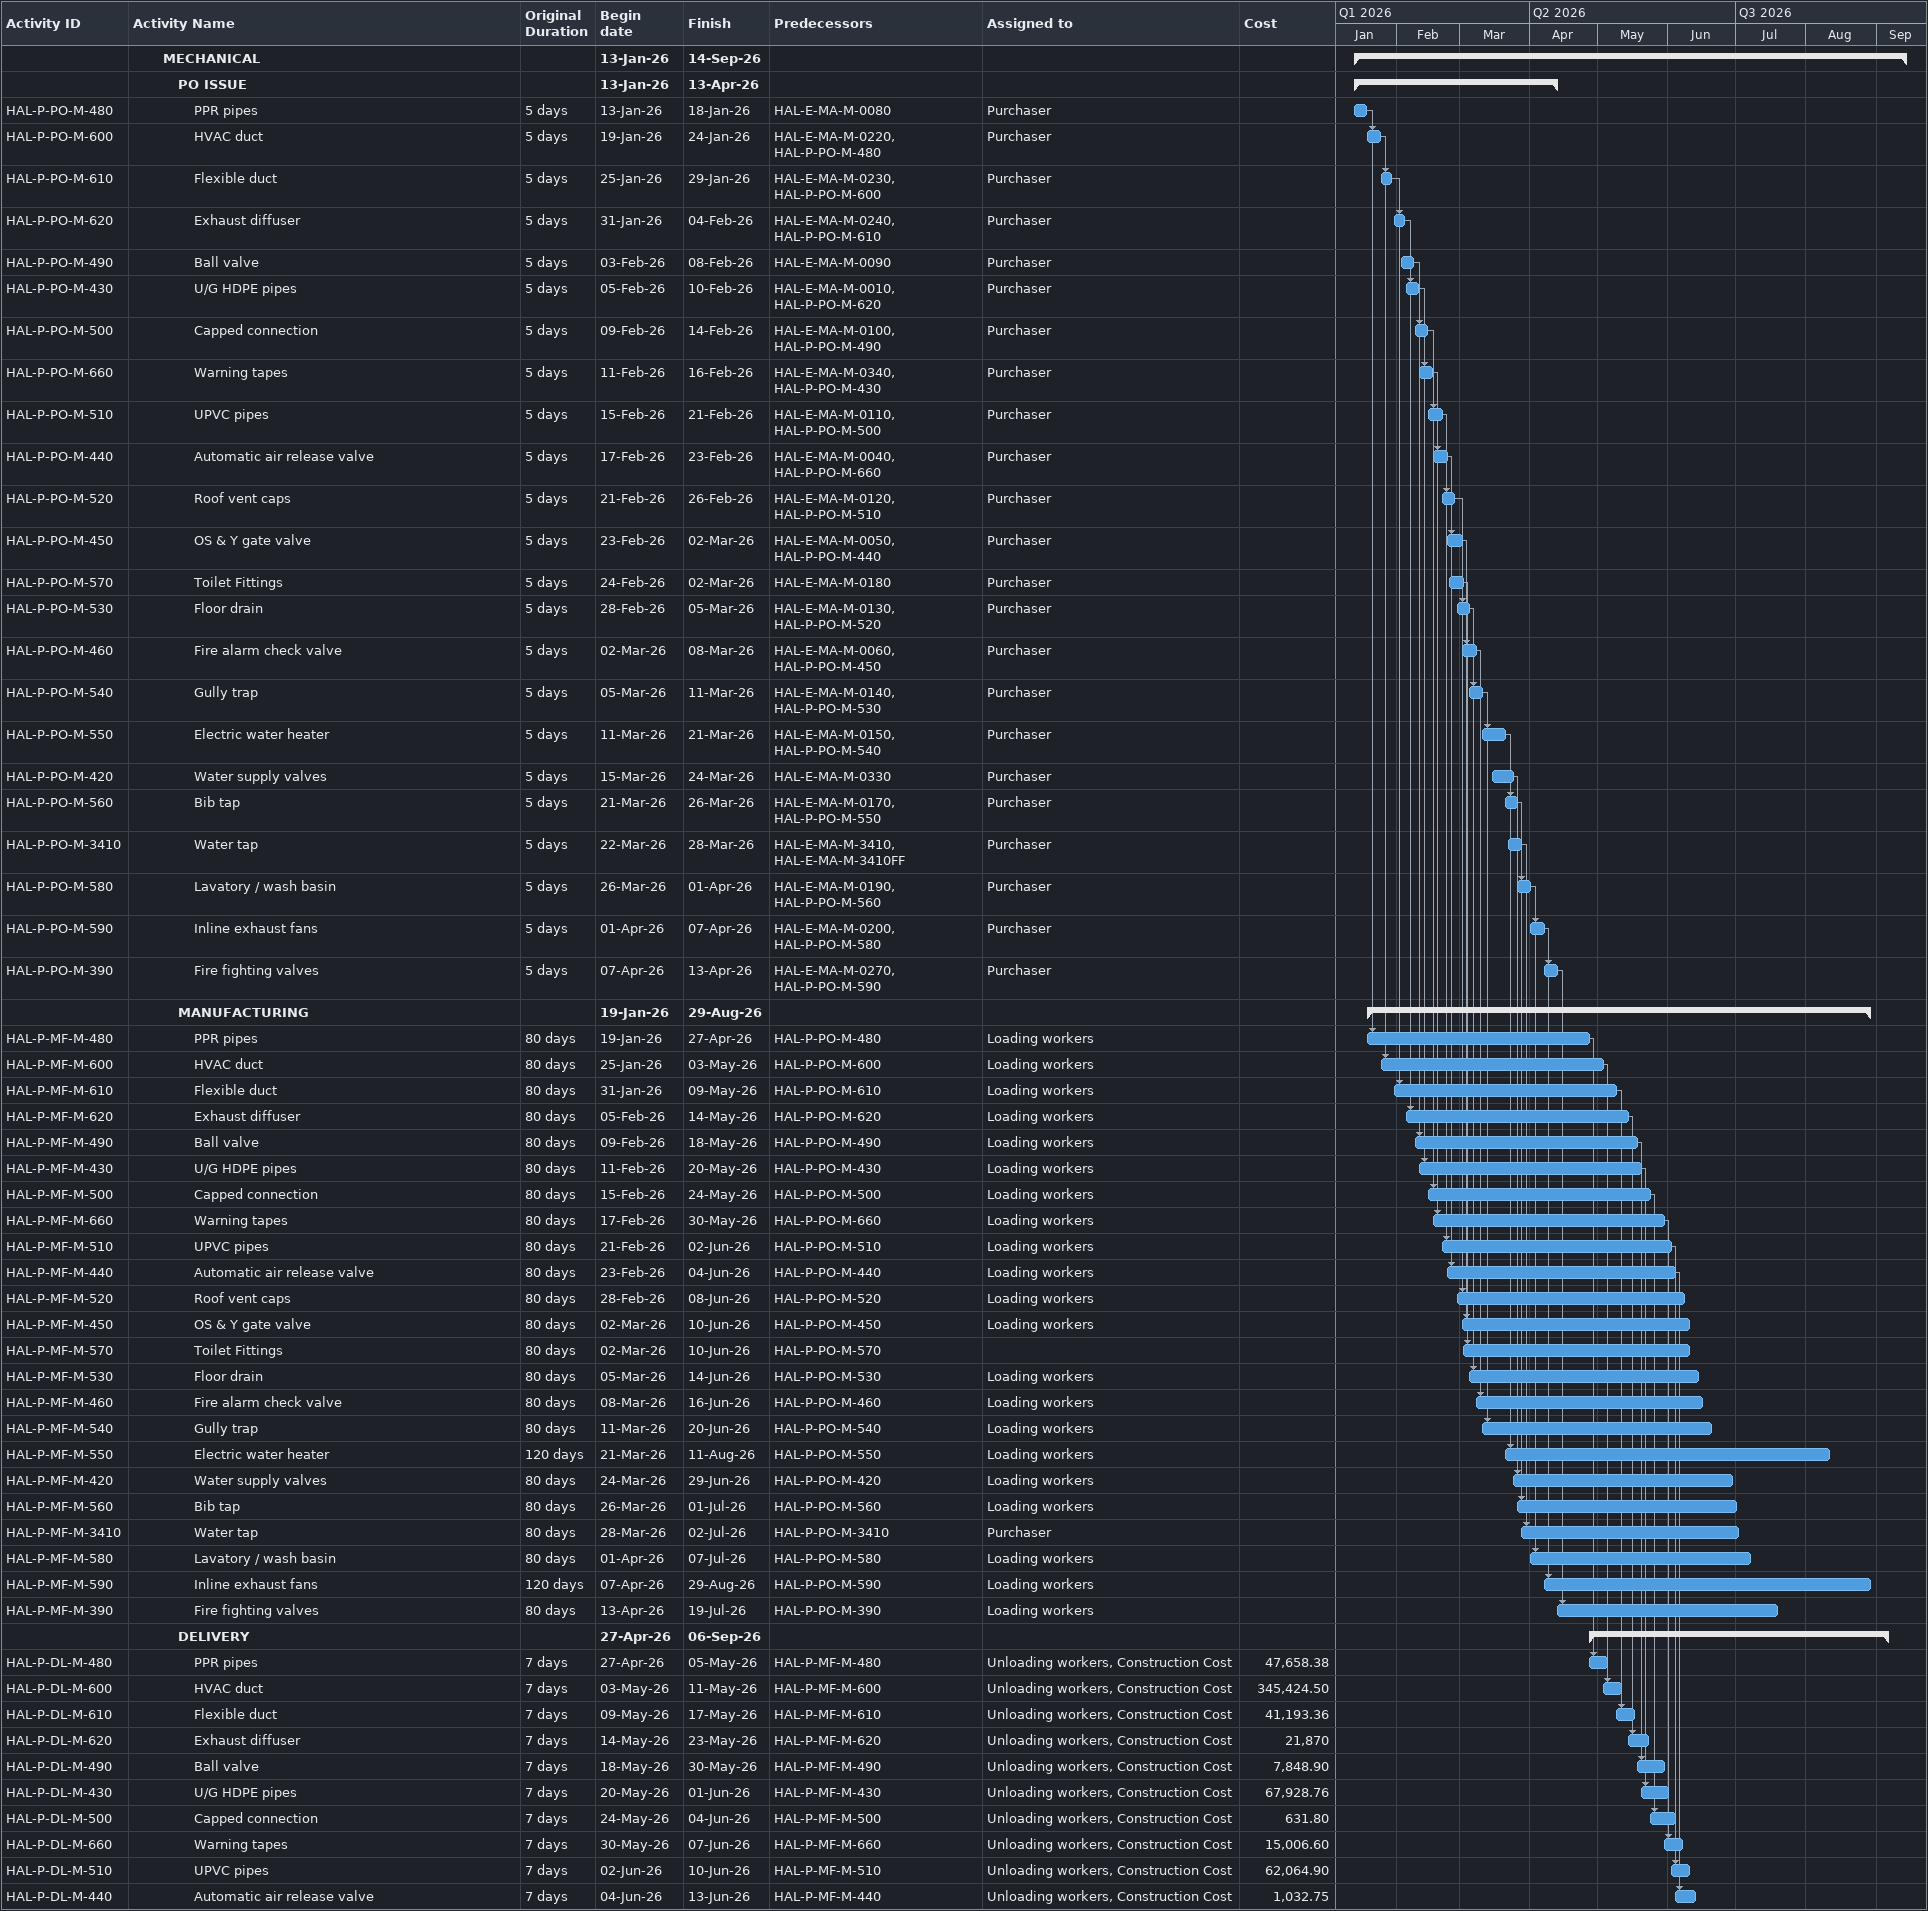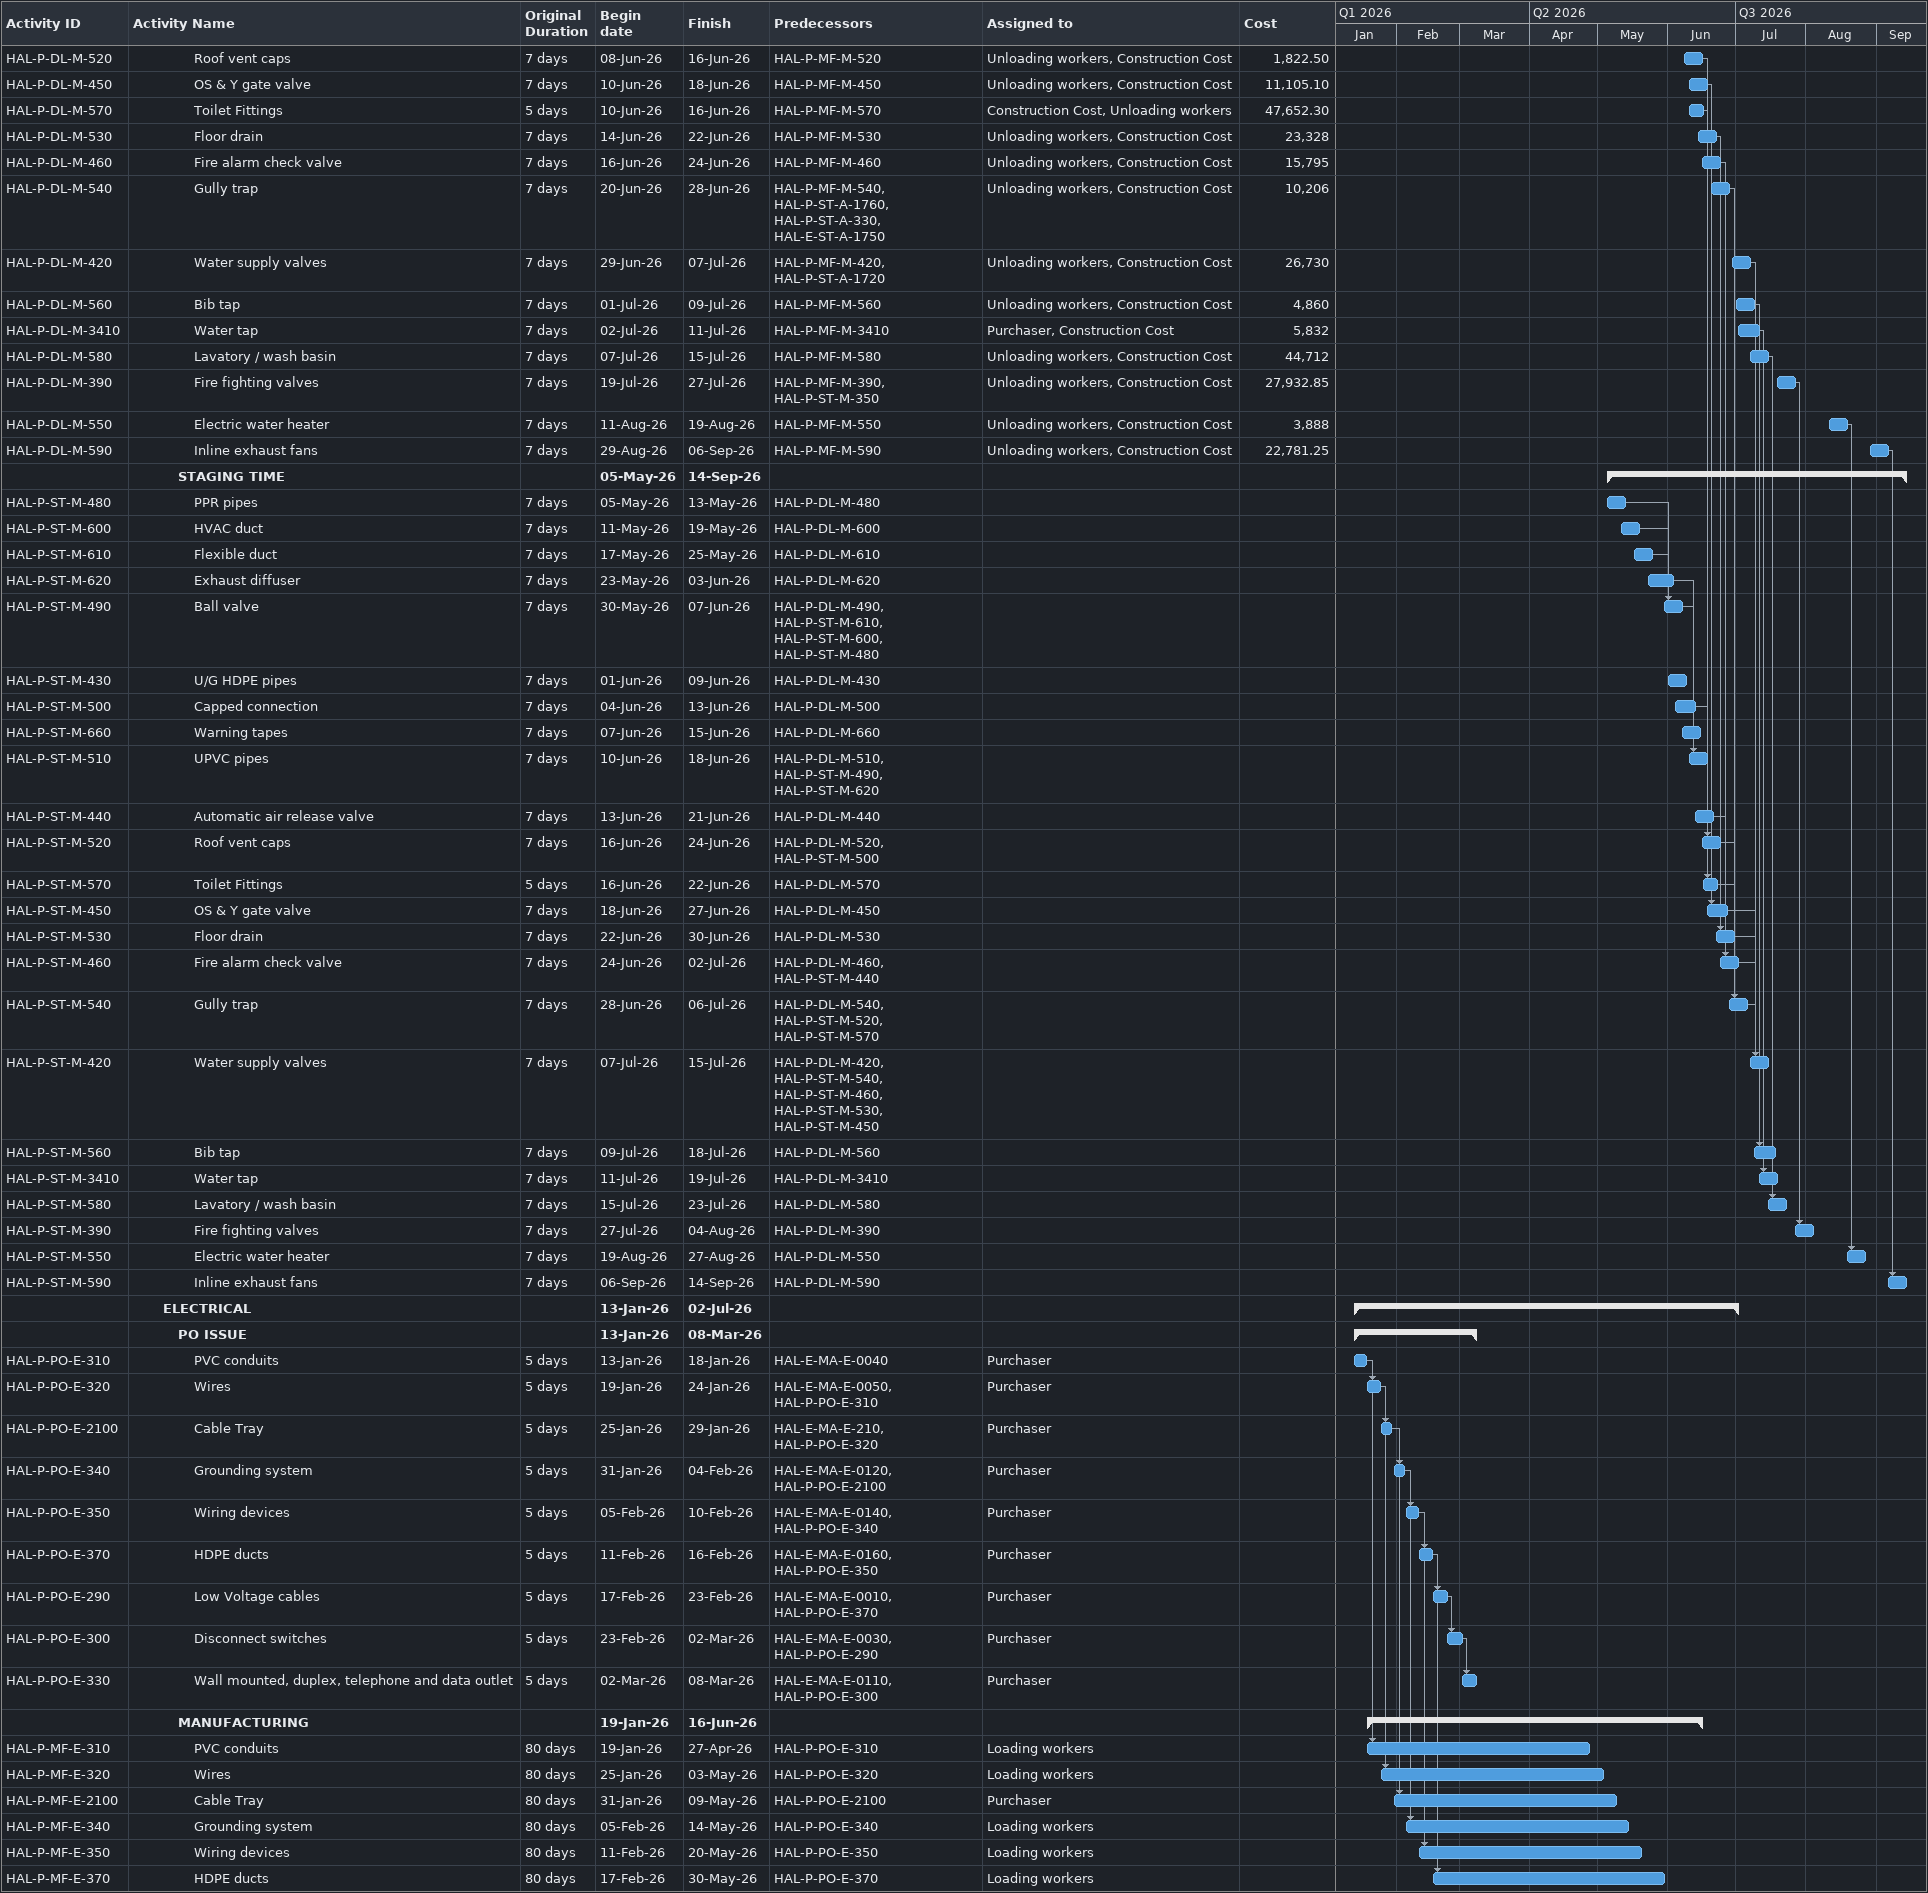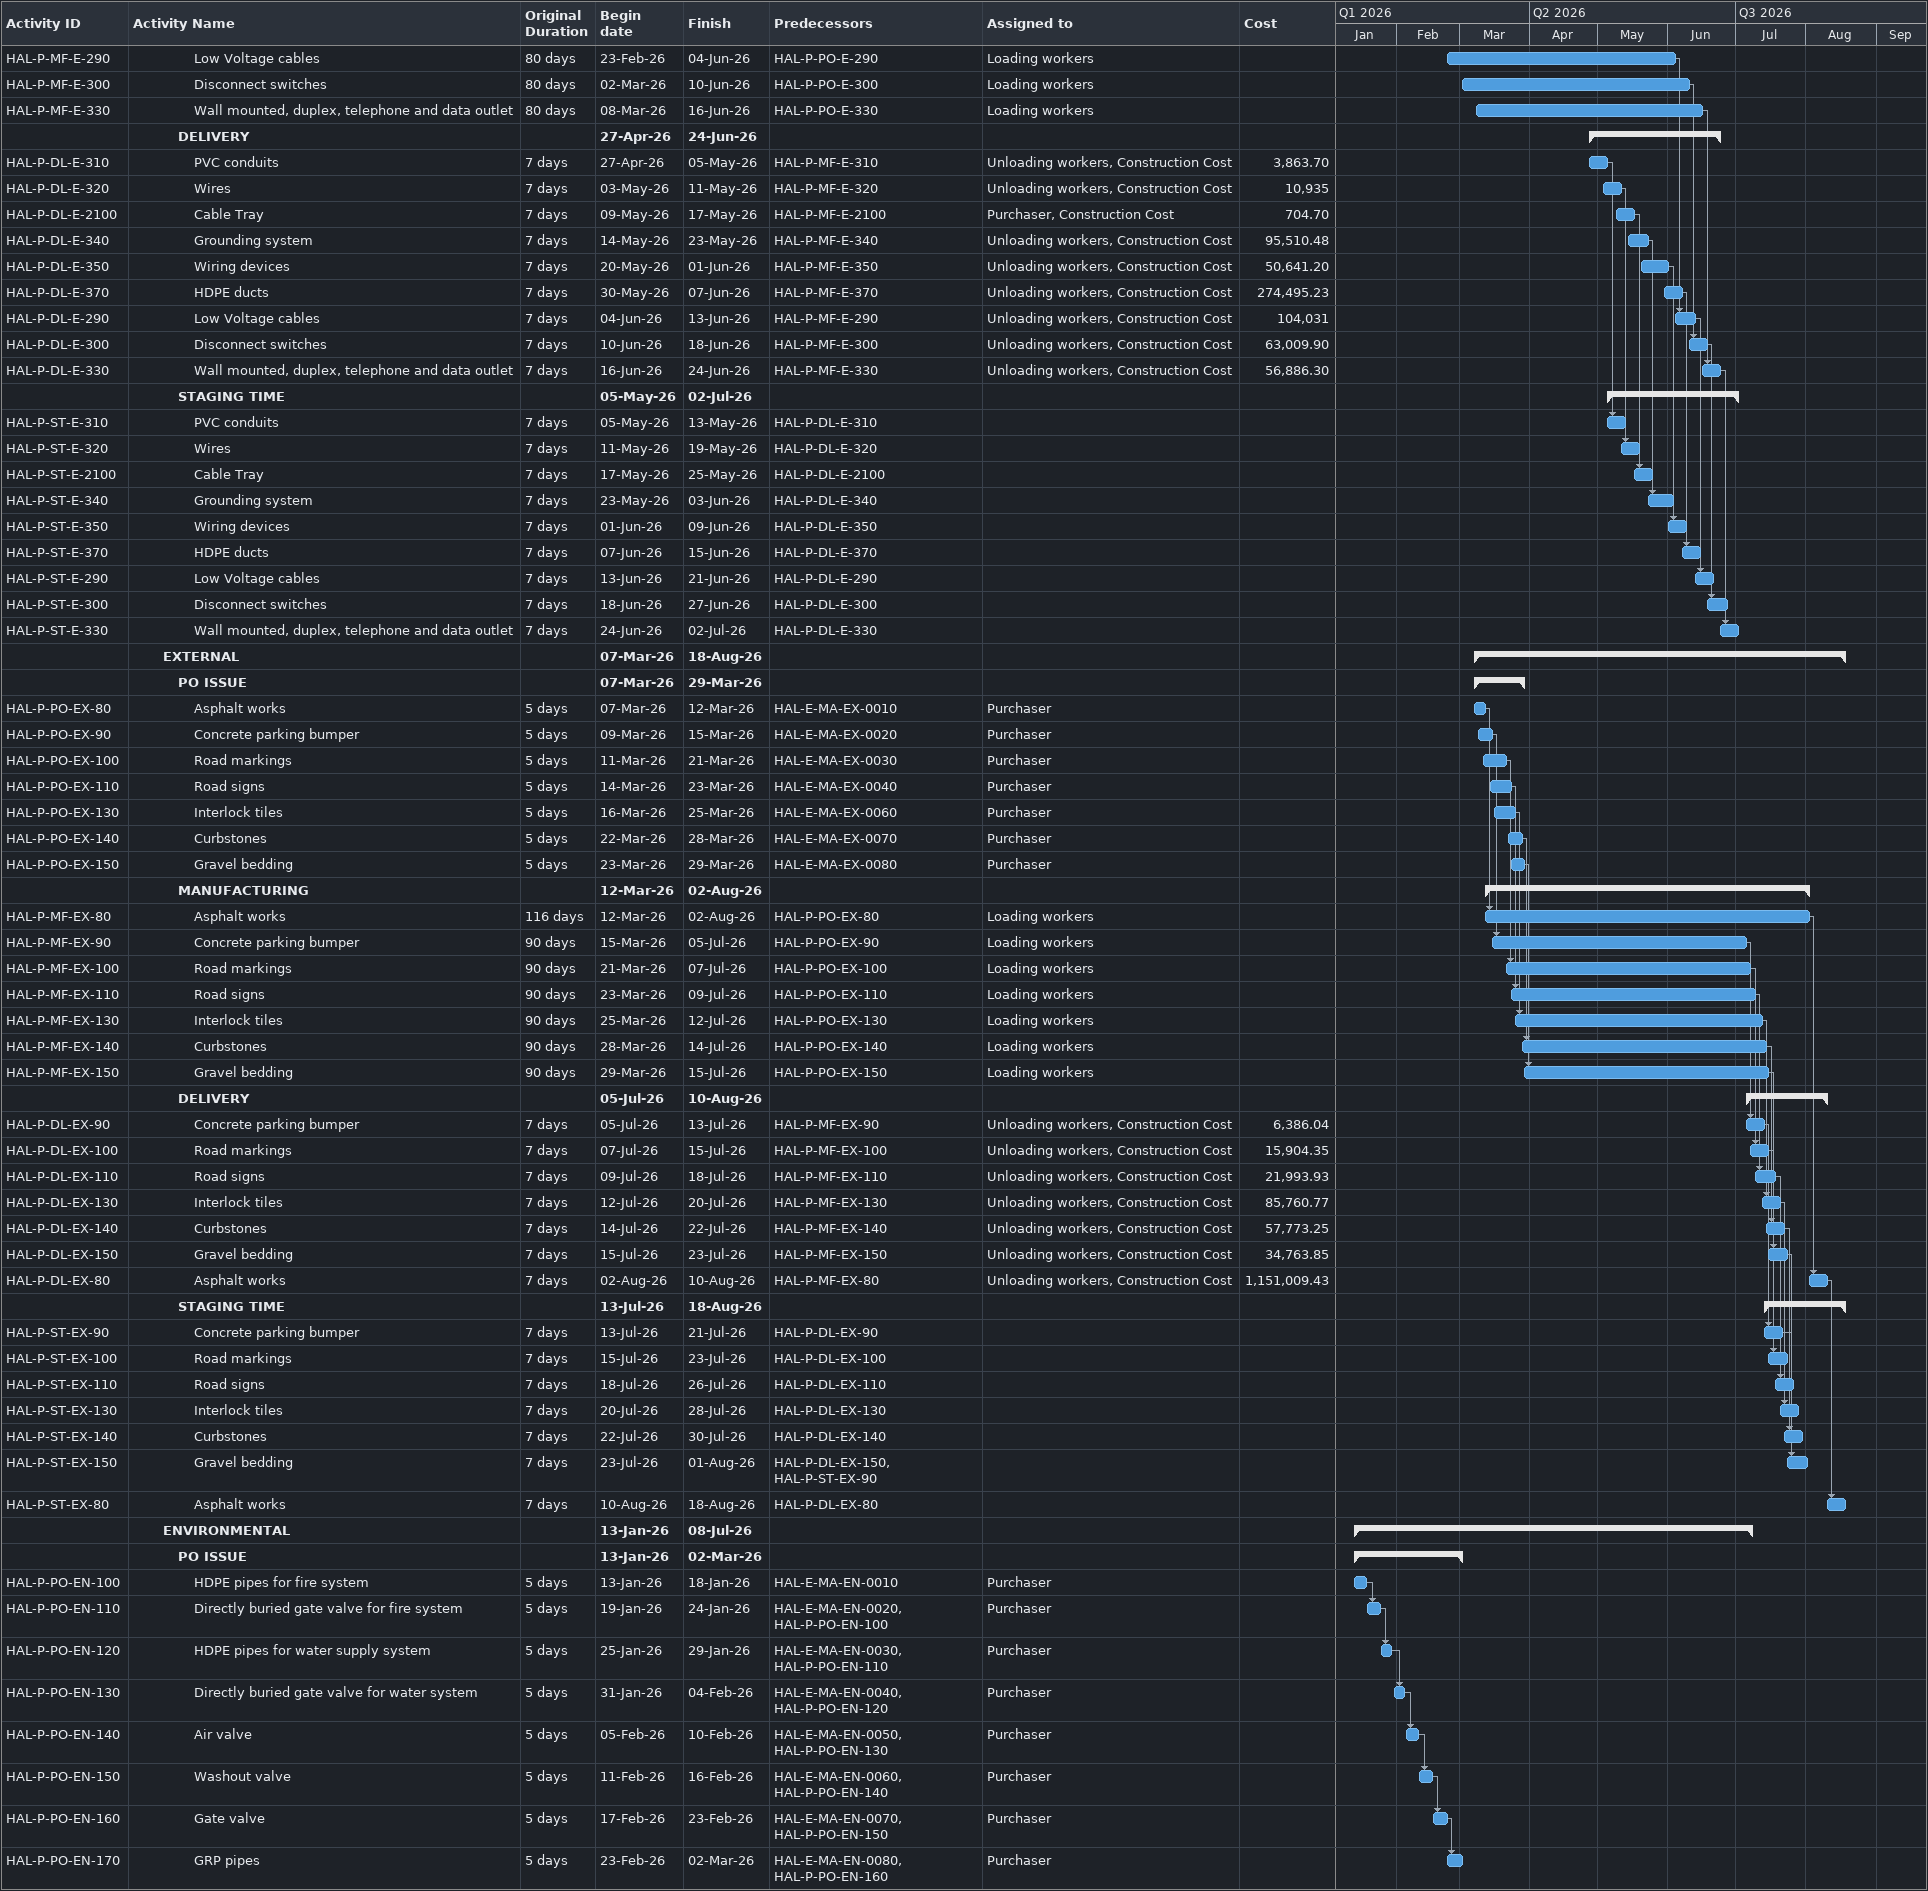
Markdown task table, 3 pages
| ID | Level | Task | Original duration | Start | Finish | Predecessors | Resources | Cost |
|---|---|---|---|---|---|---|---|---|
|  | 3 | **MECHANICAL** |  | 2026-01-13 | 2026-09-14 |  |  |  |
|  | 4 | **PO ISSUE** |  | 2026-01-13 | 2026-04-13 |  |  |  |
| HAL-P-PO-M-480 | 5 | PPR pipes | 5d | 2026-01-13 | 2026-01-18 | HAL-E-MA-M-0080 | Purchaser |  |
| HAL-P-PO-M-600 | 5 | HVAC duct | 5d | 2026-01-19 | 2026-01-24 | HAL-E-MA-M-0220, HAL-P-PO-M-480 | Purchaser |  |
| HAL-P-PO-M-610 | 5 | Flexible duct | 5d | 2026-01-25 | 2026-01-29 | HAL-E-MA-M-0230, HAL-P-PO-M-600 | Purchaser |  |
| HAL-P-PO-M-620 | 5 | Exhaust diffuser | 5d | 2026-01-31 | 2026-02-04 | HAL-E-MA-M-0240, HAL-P-PO-M-610 | Purchaser |  |
| HAL-P-PO-M-490 | 5 | Ball valve | 5d | 2026-02-03 | 2026-02-08 | HAL-E-MA-M-0090 | Purchaser |  |
| HAL-P-PO-M-430 | 5 | U/G HDPE pipes | 5d | 2026-02-05 | 2026-02-10 | HAL-E-MA-M-0010, HAL-P-PO-M-620 | Purchaser |  |
| HAL-P-PO-M-500 | 5 | Capped connection | 5d | 2026-02-09 | 2026-02-14 | HAL-E-MA-M-0100, HAL-P-PO-M-490 | Purchaser |  |
| HAL-P-PO-M-660 | 5 | Warning tapes | 5d | 2026-02-11 | 2026-02-16 | HAL-E-MA-M-0340, HAL-P-PO-M-430 | Purchaser |  |
| HAL-P-PO-M-510 | 5 | UPVC pipes | 5d | 2026-02-15 | 2026-02-21 | HAL-E-MA-M-0110, HAL-P-PO-M-500 | Purchaser |  |
| HAL-P-PO-M-440 | 5 | Automatic air release valve | 5d | 2026-02-17 | 2026-02-23 | HAL-E-MA-M-0040, HAL-P-PO-M-660 | Purchaser |  |
| HAL-P-PO-M-520 | 5 | Roof vent caps | 5d | 2026-02-21 | 2026-02-26 | HAL-E-MA-M-0120, HAL-P-PO-M-510 | Purchaser |  |
| HAL-P-PO-M-450 | 5 | OS & Y gate valve | 5d | 2026-02-23 | 2026-03-02 | HAL-E-MA-M-0050, HAL-P-PO-M-440 | Purchaser |  |
| HAL-P-PO-M-570 | 5 | Toilet Fittings | 5d | 2026-02-24 | 2026-03-02 | HAL-E-MA-M-0180 | Purchaser |  |
| HAL-P-PO-M-530 | 5 | Floor drain | 5d | 2026-02-28 | 2026-03-05 | HAL-E-MA-M-0130, HAL-P-PO-M-520 | Purchaser |  |
| HAL-P-PO-M-460 | 5 | Fire alarm check valve | 5d | 2026-03-02 | 2026-03-08 | HAL-E-MA-M-0060, HAL-P-PO-M-450 | Purchaser |  |
| HAL-P-PO-M-540 | 5 | Gully trap | 5d | 2026-03-05 | 2026-03-11 | HAL-E-MA-M-0140, HAL-P-PO-M-530 | Purchaser |  |
| HAL-P-PO-M-550 | 5 | Electric water heater | 5d | 2026-03-11 | 2026-03-21 | HAL-E-MA-M-0150, HAL-P-PO-M-540 | Purchaser |  |
| HAL-P-PO-M-420 | 5 | Water supply valves | 5d | 2026-03-15 | 2026-03-24 | HAL-E-MA-M-0330 | Purchaser |  |
| HAL-P-PO-M-560 | 5 | Bib tap | 5d | 2026-03-21 | 2026-03-26 | HAL-E-MA-M-0170, HAL-P-PO-M-550 | Purchaser |  |
| HAL-P-PO-M-3410 | 5 | Water tap | 5d | 2026-03-22 | 2026-03-28 | HAL-E-MA-M-3410, HAL-E-MA-M-3410FF | Purchaser |  |
| HAL-P-PO-M-580 | 5 | Lavatory / wash basin | 5d | 2026-03-26 | 2026-04-01 | HAL-E-MA-M-0190, HAL-P-PO-M-560 | Purchaser |  |
| HAL-P-PO-M-590 | 5 | Inline exhaust fans | 5d | 2026-04-01 | 2026-04-07 | HAL-E-MA-M-0200, HAL-P-PO-M-580 | Purchaser |  |
| HAL-P-PO-M-390 | 5 | Fire fighting valves | 5d | 2026-04-07 | 2026-04-13 | HAL-E-MA-M-0270, HAL-P-PO-M-590 | Purchaser |  |
|  | 4 | **MANUFACTURING** |  | 2026-01-19 | 2026-08-29 |  |  |  |
| HAL-P-MF-M-480 | 5 | PPR pipes | 80d | 2026-01-19 | 2026-04-27 | HAL-P-PO-M-480 | Loading workers |  |
| HAL-P-MF-M-600 | 5 | HVAC duct | 80d | 2026-01-25 | 2026-05-03 | HAL-P-PO-M-600 | Loading workers |  |
| HAL-P-MF-M-610 | 5 | Flexible duct | 80d | 2026-01-31 | 2026-05-09 | HAL-P-PO-M-610 | Loading workers |  |
| HAL-P-MF-M-620 | 5 | Exhaust diffuser | 80d | 2026-02-05 | 2026-05-14 | HAL-P-PO-M-620 | Loading workers |  |
| HAL-P-MF-M-490 | 5 | Ball valve | 80d | 2026-02-09 | 2026-05-18 | HAL-P-PO-M-490 | Loading workers |  |
| HAL-P-MF-M-430 | 5 | U/G HDPE pipes | 80d | 2026-02-11 | 2026-05-20 | HAL-P-PO-M-430 | Loading workers |  |
| HAL-P-MF-M-500 | 5 | Capped connection | 80d | 2026-02-15 | 2026-05-24 | HAL-P-PO-M-500 | Loading workers |  |
| HAL-P-MF-M-660 | 5 | Warning tapes | 80d | 2026-02-17 | 2026-05-30 | HAL-P-PO-M-660 | Loading workers |  |
| HAL-P-MF-M-510 | 5 | UPVC pipes | 80d | 2026-02-21 | 2026-06-02 | HAL-P-PO-M-510 | Loading workers |  |
| HAL-P-MF-M-440 | 5 | Automatic air release valve | 80d | 2026-02-23 | 2026-06-04 | HAL-P-PO-M-440 | Loading workers |  |
| HAL-P-MF-M-520 | 5 | Roof vent caps | 80d | 2026-02-28 | 2026-06-08 | HAL-P-PO-M-520 | Loading workers |  |
| HAL-P-MF-M-450 | 5 | OS & Y gate valve | 80d | 2026-03-02 | 2026-06-10 | HAL-P-PO-M-450 | Loading workers |  |
| HAL-P-MF-M-570 | 5 | Toilet Fittings | 80d | 2026-03-02 | 2026-06-10 | HAL-P-PO-M-570 |  |  |
| HAL-P-MF-M-530 | 5 | Floor drain | 80d | 2026-03-05 | 2026-06-14 | HAL-P-PO-M-530 | Loading workers |  |
| HAL-P-MF-M-460 | 5 | Fire alarm check valve | 80d | 2026-03-08 | 2026-06-16 | HAL-P-PO-M-460 | Loading workers |  |
| HAL-P-MF-M-540 | 5 | Gully trap | 80d | 2026-03-11 | 2026-06-20 | HAL-P-PO-M-540 | Loading workers |  |
| HAL-P-MF-M-550 | 5 | Electric water heater | 120d | 2026-03-21 | 2026-08-11 | HAL-P-PO-M-550 | Loading workers |  |
| HAL-P-MF-M-420 | 5 | Water supply valves | 80d | 2026-03-24 | 2026-06-29 | HAL-P-PO-M-420 | Loading workers |  |
| HAL-P-MF-M-560 | 5 | Bib tap | 80d | 2026-03-26 | 2026-07-01 | HAL-P-PO-M-560 | Loading workers |  |
| HAL-P-MF-M-3410 | 5 | Water tap | 80d | 2026-03-28 | 2026-07-02 | HAL-P-PO-M-3410 | Purchaser |  |
| HAL-P-MF-M-580 | 5 | Lavatory / wash basin | 80d | 2026-04-01 | 2026-07-07 | HAL-P-PO-M-580 | Loading workers |  |
| HAL-P-MF-M-590 | 5 | Inline exhaust fans | 120d | 2026-04-07 | 2026-08-29 | HAL-P-PO-M-590 | Loading workers |  |
| HAL-P-MF-M-390 | 5 | Fire fighting valves | 80d | 2026-04-13 | 2026-07-19 | HAL-P-PO-M-390 | Loading workers |  |
|  | 4 | **DELIVERY** |  | 2026-04-27 | 2026-09-06 |  |  |  |
| HAL-P-DL-M-480 | 5 | PPR pipes | 7d | 2026-04-27 | 2026-05-05 | HAL-P-MF-M-480 | Unloading workers, Construction Cost | 47658.38 |
| HAL-P-DL-M-600 | 5 | HVAC duct | 7d | 2026-05-03 | 2026-05-11 | HAL-P-MF-M-600 | Unloading workers, Construction Cost | 345424.50 |
| HAL-P-DL-M-610 | 5 | Flexible duct | 7d | 2026-05-09 | 2026-05-17 | HAL-P-MF-M-610 | Unloading workers, Construction Cost | 41193.36 |
| HAL-P-DL-M-620 | 5 | Exhaust diffuser | 7d | 2026-05-14 | 2026-05-23 | HAL-P-MF-M-620 | Unloading workers, Construction Cost | 21870 |
| HAL-P-DL-M-490 | 5 | Ball valve | 7d | 2026-05-18 | 2026-05-30 | HAL-P-MF-M-490 | Unloading workers, Construction Cost | 7848.90 |
| HAL-P-DL-M-430 | 5 | U/G HDPE pipes | 7d | 2026-05-20 | 2026-06-01 | HAL-P-MF-M-430 | Unloading workers, Construction Cost | 67928.76 |
| HAL-P-DL-M-500 | 5 | Capped connection | 7d | 2026-05-24 | 2026-06-04 | HAL-P-MF-M-500 | Unloading workers, Construction Cost | 631.80 |
| HAL-P-DL-M-660 | 5 | Warning tapes | 7d | 2026-05-30 | 2026-06-07 | HAL-P-MF-M-660 | Unloading workers, Construction Cost | 15006.60 |
| HAL-P-DL-M-510 | 5 | UPVC pipes | 7d | 2026-06-02 | 2026-06-10 | HAL-P-MF-M-510 | Unloading workers, Construction Cost | 62064.90 |
| HAL-P-DL-M-440 | 5 | Automatic air release valve | 7d | 2026-06-04 | 2026-06-13 | HAL-P-MF-M-440 | Unloading workers, Construction Cost | 1032.75 |
| HAL-P-DL-M-520 | 5 | Roof vent caps | 7d | 2026-06-08 | 2026-06-16 | HAL-P-MF-M-520 | Unloading workers, Construction Cost | 1822.50 |
| HAL-P-DL-M-450 | 5 | OS & Y gate valve | 7d | 2026-06-10 | 2026-06-18 | HAL-P-MF-M-450 | Unloading workers, Construction Cost | 11105.10 |
| HAL-P-DL-M-570 | 5 | Toilet Fittings | 5d | 2026-06-10 | 2026-06-16 | HAL-P-MF-M-570 | Construction Cost, Unloading workers | 47652.30 |
| HAL-P-DL-M-530 | 5 | Floor drain | 7d | 2026-06-14 | 2026-06-22 | HAL-P-MF-M-530 | Unloading workers, Construction Cost | 23328 |
| HAL-P-DL-M-460 | 5 | Fire alarm check valve | 7d | 2026-06-16 | 2026-06-24 | HAL-P-MF-M-460 | Unloading workers, Construction Cost | 15795 |
| HAL-P-DL-M-540 | 5 | Gully trap | 7d | 2026-06-20 | 2026-06-28 | HAL-P-MF-M-540, HAL-P-ST-A-1760, HAL-P-ST-A-330, HAL-E-ST-A-1750 | Unloading workers, Construction Cost | 10206 |
| HAL-P-DL-M-420 | 5 | Water supply valves | 7d | 2026-06-29 | 2026-07-07 | HAL-P-MF-M-420, HAL-P-ST-A-1720 | Unloading workers, Construction Cost | 26730 |
| HAL-P-DL-M-560 | 5 | Bib tap | 7d | 2026-07-01 | 2026-07-09 | HAL-P-MF-M-560 | Unloading workers, Construction Cost | 4860 |
| HAL-P-DL-M-3410 | 5 | Water tap | 7d | 2026-07-02 | 2026-07-11 | HAL-P-MF-M-3410 | Purchaser, Construction Cost | 5832 |
| HAL-P-DL-M-580 | 5 | Lavatory / wash basin | 7d | 2026-07-07 | 2026-07-15 | HAL-P-MF-M-580 | Unloading workers, Construction Cost | 44712 |
| HAL-P-DL-M-390 | 5 | Fire fighting valves | 7d | 2026-07-19 | 2026-07-27 | HAL-P-MF-M-390, HAL-P-ST-M-350 | Unloading workers, Construction Cost | 27932.85 |
| HAL-P-DL-M-550 | 5 | Electric water heater | 7d | 2026-08-11 | 2026-08-19 | HAL-P-MF-M-550 | Unloading workers, Construction Cost | 3888 |
| HAL-P-DL-M-590 | 5 | Inline exhaust fans | 7d | 2026-08-29 | 2026-09-06 | HAL-P-MF-M-590 | Unloading workers, Construction Cost | 22781.25 |
|  | 4 | **STAGING TIME** |  | 2026-05-05 | 2026-09-14 |  |  |  |
| HAL-P-ST-M-480 | 5 | PPR pipes | 7d | 2026-05-05 | 2026-05-13 | HAL-P-DL-M-480 |  |  |
| HAL-P-ST-M-600 | 5 | HVAC duct | 7d | 2026-05-11 | 2026-05-19 | HAL-P-DL-M-600 |  |  |
| HAL-P-ST-M-610 | 5 | Flexible duct | 7d | 2026-05-17 | 2026-05-25 | HAL-P-DL-M-610 |  |  |
| HAL-P-ST-M-620 | 5 | Exhaust diffuser | 7d | 2026-05-23 | 2026-06-03 | HAL-P-DL-M-620 |  |  |
| HAL-P-ST-M-490 | 5 | Ball valve | 7d | 2026-05-30 | 2026-06-07 | HAL-P-DL-M-490, HAL-P-ST-M-610, HAL-P-ST-M-600, HAL-P-ST-M-480 |  |  |
| HAL-P-ST-M-430 | 5 | U/G HDPE pipes | 7d | 2026-06-01 | 2026-06-09 | HAL-P-DL-M-430 |  |  |
| HAL-P-ST-M-500 | 5 | Capped connection | 7d | 2026-06-04 | 2026-06-13 | HAL-P-DL-M-500 |  |  |
| HAL-P-ST-M-660 | 5 | Warning tapes | 7d | 2026-06-07 | 2026-06-15 | HAL-P-DL-M-660 |  |  |
| HAL-P-ST-M-510 | 5 | UPVC pipes | 7d | 2026-06-10 | 2026-06-18 | HAL-P-DL-M-510, HAL-P-ST-M-490, HAL-P-ST-M-620 |  |  |
| HAL-P-ST-M-440 | 5 | Automatic air release valve | 7d | 2026-06-13 | 2026-06-21 | HAL-P-DL-M-440 |  |  |
| HAL-P-ST-M-520 | 5 | Roof vent caps | 7d | 2026-06-16 | 2026-06-24 | HAL-P-DL-M-520, HAL-P-ST-M-500 |  |  |
| HAL-P-ST-M-570 | 5 | Toilet Fittings | 5d | 2026-06-16 | 2026-06-22 | HAL-P-DL-M-570 |  |  |
| HAL-P-ST-M-450 | 5 | OS & Y gate valve | 7d | 2026-06-18 | 2026-06-27 | HAL-P-DL-M-450 |  |  |
| HAL-P-ST-M-530 | 5 | Floor drain | 7d | 2026-06-22 | 2026-06-30 | HAL-P-DL-M-530 |  |  |
| HAL-P-ST-M-460 | 5 | Fire alarm check valve | 7d | 2026-06-24 | 2026-07-02 | HAL-P-DL-M-460, HAL-P-ST-M-440 |  |  |
| HAL-P-ST-M-540 | 5 | Gully trap | 7d | 2026-06-28 | 2026-07-06 | HAL-P-DL-M-540, HAL-P-ST-M-520, HAL-P-ST-M-570 |  |  |
| HAL-P-ST-M-420 | 5 | Water supply valves | 7d | 2026-07-07 | 2026-07-15 | HAL-P-DL-M-420, HAL-P-ST-M-540, HAL-P-ST-M-460, HAL-P-ST-M-530, HAL-P-ST-M-450 |  |  |
| HAL-P-ST-M-560 | 5 | Bib tap | 7d | 2026-07-09 | 2026-07-18 | HAL-P-DL-M-560 |  |  |
| HAL-P-ST-M-3410 | 5 | Water tap | 7d | 2026-07-11 | 2026-07-19 | HAL-P-DL-M-3410 |  |  |
| HAL-P-ST-M-580 | 5 | Lavatory / wash basin | 7d | 2026-07-15 | 2026-07-23 | HAL-P-DL-M-580 |  |  |
| HAL-P-ST-M-390 | 5 | Fire fighting valves | 7d | 2026-07-27 | 2026-08-04 | HAL-P-DL-M-390 |  |  |
| HAL-P-ST-M-550 | 5 | Electric water heater | 7d | 2026-08-19 | 2026-08-27 | HAL-P-DL-M-550 |  |  |
| HAL-P-ST-M-590 | 5 | Inline exhaust fans | 7d | 2026-09-06 | 2026-09-14 | HAL-P-DL-M-590 |  |  |
|  | 3 | **ELECTRICAL** |  | 2026-01-13 | 2026-07-02 |  |  |  |
|  | 4 | **PO ISSUE** |  | 2026-01-13 | 2026-03-08 |  |  |  |
| HAL-P-PO-E-310 | 5 | PVC conduits | 5d | 2026-01-13 | 2026-01-18 | HAL-E-MA-E-0040 | Purchaser |  |
| HAL-P-PO-E-320 | 5 | Wires | 5d | 2026-01-19 | 2026-01-24 | HAL-E-MA-E-0050, HAL-P-PO-E-310 | Purchaser |  |
| HAL-P-PO-E-2100 | 5 | Cable Tray | 5d | 2026-01-25 | 2026-01-29 | HAL-E-MA-E-210, HAL-P-PO-E-320 | Purchaser |  |
| HAL-P-PO-E-340 | 5 | Grounding system | 5d | 2026-01-31 | 2026-02-04 | HAL-E-MA-E-0120, HAL-P-PO-E-2100 | Purchaser |  |
| HAL-P-PO-E-350 | 5 | Wiring devices | 5d | 2026-02-05 | 2026-02-10 | HAL-E-MA-E-0140, HAL-P-PO-E-340 | Purchaser |  |
| HAL-P-PO-E-370 | 5 | HDPE ducts | 5d | 2026-02-11 | 2026-02-16 | HAL-E-MA-E-0160, HAL-P-PO-E-350 | Purchaser |  |
| HAL-P-PO-E-290 | 5 | Low Voltage cables | 5d | 2026-02-17 | 2026-02-23 | HAL-E-MA-E-0010, HAL-P-PO-E-370 | Purchaser |  |
| HAL-P-PO-E-300 | 5 | Disconnect switches | 5d | 2026-02-23 | 2026-03-02 | HAL-E-MA-E-0030, HAL-P-PO-E-290 | Purchaser |  |
| HAL-P-PO-E-330 | 5 | Wall mounted, duplex, telephone and data outlet | 5d | 2026-03-02 | 2026-03-08 | HAL-E-MA-E-0110, HAL-P-PO-E-300 | Purchaser |  |
|  | 4 | **MANUFACTURING** |  | 2026-01-19 | 2026-06-16 |  |  |  |
| HAL-P-MF-E-310 | 5 | PVC conduits | 80d | 2026-01-19 | 2026-04-27 | HAL-P-PO-E-310 | Loading workers |  |
| HAL-P-MF-E-320 | 5 | Wires | 80d | 2026-01-25 | 2026-05-03 | HAL-P-PO-E-320 | Loading workers |  |
| HAL-P-MF-E-2100 | 5 | Cable Tray | 80d | 2026-01-31 | 2026-05-09 | HAL-P-PO-E-2100 | Purchaser |  |
| HAL-P-MF-E-340 | 5 | Grounding system | 80d | 2026-02-05 | 2026-05-14 | HAL-P-PO-E-340 | Loading workers |  |
| HAL-P-MF-E-350 | 5 | Wiring devices | 80d | 2026-02-11 | 2026-05-20 | HAL-P-PO-E-350 | Loading workers |  |
| HAL-P-MF-E-370 | 5 | HDPE ducts | 80d | 2026-02-17 | 2026-05-30 | HAL-P-PO-E-370 | Loading workers |  |
| HAL-P-MF-E-290 | 5 | Low Voltage cables | 80d | 2026-02-23 | 2026-06-04 | HAL-P-PO-E-290 | Loading workers |  |
| HAL-P-MF-E-300 | 5 | Disconnect switches | 80d | 2026-03-02 | 2026-06-10 | HAL-P-PO-E-300 | Loading workers |  |
| HAL-P-MF-E-330 | 5 | Wall mounted, duplex, telephone and data outlet | 80d | 2026-03-08 | 2026-06-16 | HAL-P-PO-E-330 | Loading workers |  |
|  | 4 | **DELIVERY** |  | 2026-04-27 | 2026-06-24 |  |  |  |
| HAL-P-DL-E-310 | 5 | PVC conduits | 7d | 2026-04-27 | 2026-05-05 | HAL-P-MF-E-310 | Unloading workers, Construction Cost | 3863.70 |
| HAL-P-DL-E-320 | 5 | Wires | 7d | 2026-05-03 | 2026-05-11 | HAL-P-MF-E-320 | Unloading workers, Construction Cost | 10935 |
| HAL-P-DL-E-2100 | 5 | Cable Tray | 7d | 2026-05-09 | 2026-05-17 | HAL-P-MF-E-2100 | Purchaser, Construction Cost | 704.70 |
| HAL-P-DL-E-340 | 5 | Grounding system | 7d | 2026-05-14 | 2026-05-23 | HAL-P-MF-E-340 | Unloading workers, Construction Cost | 95510.48 |
| HAL-P-DL-E-350 | 5 | Wiring devices | 7d | 2026-05-20 | 2026-06-01 | HAL-P-MF-E-350 | Unloading workers, Construction Cost | 50641.20 |
| HAL-P-DL-E-370 | 5 | HDPE ducts | 7d | 2026-05-30 | 2026-06-07 | HAL-P-MF-E-370 | Unloading workers, Construction Cost | 274495.23 |
| HAL-P-DL-E-290 | 5 | Low Voltage cables | 7d | 2026-06-04 | 2026-06-13 | HAL-P-MF-E-290 | Unloading workers, Construction Cost | 104031 |
| HAL-P-DL-E-300 | 5 | Disconnect switches | 7d | 2026-06-10 | 2026-06-18 | HAL-P-MF-E-300 | Unloading workers, Construction Cost | 63009.90 |
| HAL-P-DL-E-330 | 5 | Wall mounted, duplex, telephone and data outlet | 7d | 2026-06-16 | 2026-06-24 | HAL-P-MF-E-330 | Unloading workers, Construction Cost | 56886.30 |
|  | 4 | **STAGING TIME** |  | 2026-05-05 | 2026-07-02 |  |  |  |
| HAL-P-ST-E-310 | 5 | PVC conduits | 7d | 2026-05-05 | 2026-05-13 | HAL-P-DL-E-310 |  |  |
| HAL-P-ST-E-320 | 5 | Wires | 7d | 2026-05-11 | 2026-05-19 | HAL-P-DL-E-320 |  |  |
| HAL-P-ST-E-2100 | 5 | Cable Tray | 7d | 2026-05-17 | 2026-05-25 | HAL-P-DL-E-2100 |  |  |
| HAL-P-ST-E-340 | 5 | Grounding system | 7d | 2026-05-23 | 2026-06-03 | HAL-P-DL-E-340 |  |  |
| HAL-P-ST-E-350 | 5 | Wiring devices | 7d | 2026-06-01 | 2026-06-09 | HAL-P-DL-E-350 |  |  |
| HAL-P-ST-E-370 | 5 | HDPE ducts | 7d | 2026-06-07 | 2026-06-15 | HAL-P-DL-E-370 |  |  |
| HAL-P-ST-E-290 | 5 | Low Voltage cables | 7d | 2026-06-13 | 2026-06-21 | HAL-P-DL-E-290 |  |  |
| HAL-P-ST-E-300 | 5 | Disconnect switches | 7d | 2026-06-18 | 2026-06-27 | HAL-P-DL-E-300 |  |  |
| HAL-P-ST-E-330 | 5 | Wall mounted, duplex, telephone and data outlet | 7d | 2026-06-24 | 2026-07-02 | HAL-P-DL-E-330 |  |  |
|  | 3 | **EXTERNAL** |  | 2026-03-07 | 2026-08-18 |  |  |  |
|  | 4 | **PO ISSUE** |  | 2026-03-07 | 2026-03-29 |  |  |  |
| HAL-P-PO-EX-80 | 5 | Asphalt works | 5d | 2026-03-07 | 2026-03-12 | HAL-E-MA-EX-0010 | Purchaser |  |
| HAL-P-PO-EX-90 | 5 | Concrete parking bumper | 5d | 2026-03-09 | 2026-03-15 | HAL-E-MA-EX-0020 | Purchaser |  |
| HAL-P-PO-EX-100 | 5 | Road markings | 5d | 2026-03-11 | 2026-03-21 | HAL-E-MA-EX-0030 | Purchaser |  |
| HAL-P-PO-EX-110 | 5 | Road signs | 5d | 2026-03-14 | 2026-03-23 | HAL-E-MA-EX-0040 | Purchaser |  |
| HAL-P-PO-EX-130 | 5 | Interlock tiles | 5d | 2026-03-16 | 2026-03-25 | HAL-E-MA-EX-0060 | Purchaser |  |
| HAL-P-PO-EX-140 | 5 | Curbstones | 5d | 2026-03-22 | 2026-03-28 | HAL-E-MA-EX-0070 | Purchaser |  |
| HAL-P-PO-EX-150 | 5 | Gravel bedding | 5d | 2026-03-23 | 2026-03-29 | HAL-E-MA-EX-0080 | Purchaser |  |
|  | 4 | **MANUFACTURING** |  | 2026-03-12 | 2026-08-02 |  |  |  |
| HAL-P-MF-EX-80 | 5 | Asphalt works | 116d | 2026-03-12 | 2026-08-02 | HAL-P-PO-EX-80 | Loading workers |  |
| HAL-P-MF-EX-90 | 5 | Concrete parking bumper | 90d | 2026-03-15 | 2026-07-05 | HAL-P-PO-EX-90 | Loading workers |  |
| HAL-P-MF-EX-100 | 5 | Road markings | 90d | 2026-03-21 | 2026-07-07 | HAL-P-PO-EX-100 | Loading workers |  |
| HAL-P-MF-EX-110 | 5 | Road signs | 90d | 2026-03-23 | 2026-07-09 | HAL-P-PO-EX-110 | Loading workers |  |
| HAL-P-MF-EX-130 | 5 | Interlock tiles | 90d | 2026-03-25 | 2026-07-12 | HAL-P-PO-EX-130 | Loading workers |  |
| HAL-P-MF-EX-140 | 5 | Curbstones | 90d | 2026-03-28 | 2026-07-14 | HAL-P-PO-EX-140 | Loading workers |  |
| HAL-P-MF-EX-150 | 5 | Gravel bedding | 90d | 2026-03-29 | 2026-07-15 | HAL-P-PO-EX-150 | Loading workers |  |
|  | 4 | **DELIVERY** |  | 2026-07-05 | 2026-08-10 |  |  |  |
| HAL-P-DL-EX-90 | 5 | Concrete parking bumper | 7d | 2026-07-05 | 2026-07-13 | HAL-P-MF-EX-90 | Unloading workers, Construction Cost | 6386.04 |
| HAL-P-DL-EX-100 | 5 | Road markings | 7d | 2026-07-07 | 2026-07-15 | HAL-P-MF-EX-100 | Unloading workers, Construction Cost | 15904.35 |
| HAL-P-DL-EX-110 | 5 | Road signs | 7d | 2026-07-09 | 2026-07-18 | HAL-P-MF-EX-110 | Unloading workers, Construction Cost | 21993.93 |
| HAL-P-DL-EX-130 | 5 | Interlock tiles | 7d | 2026-07-12 | 2026-07-20 | HAL-P-MF-EX-130 | Unloading workers, Construction Cost | 85760.77 |
| HAL-P-DL-EX-140 | 5 | Curbstones | 7d | 2026-07-14 | 2026-07-22 | HAL-P-MF-EX-140 | Unloading workers, Construction Cost | 57773.25 |
| HAL-P-DL-EX-150 | 5 | Gravel bedding | 7d | 2026-07-15 | 2026-07-23 | HAL-P-MF-EX-150 | Unloading workers, Construction Cost | 34763.85 |
| HAL-P-DL-EX-80 | 5 | Asphalt works | 7d | 2026-08-02 | 2026-08-10 | HAL-P-MF-EX-80 | Unloading workers, Construction Cost | 1151009.43 |
|  | 4 | **STAGING TIME** |  | 2026-07-13 | 2026-08-18 |  |  |  |
| HAL-P-ST-EX-90 | 5 | Concrete parking bumper | 7d | 2026-07-13 | 2026-07-21 | HAL-P-DL-EX-90 |  |  |
| HAL-P-ST-EX-100 | 5 | Road markings | 7d | 2026-07-15 | 2026-07-23 | HAL-P-DL-EX-100 |  |  |
| HAL-P-ST-EX-110 | 5 | Road signs | 7d | 2026-07-18 | 2026-07-26 | HAL-P-DL-EX-110 |  |  |
| HAL-P-ST-EX-130 | 5 | Interlock tiles | 7d | 2026-07-20 | 2026-07-28 | HAL-P-DL-EX-130 |  |  |
| HAL-P-ST-EX-140 | 5 | Curbstones | 7d | 2026-07-22 | 2026-07-30 | HAL-P-DL-EX-140 |  |  |
| HAL-P-ST-EX-150 | 5 | Gravel bedding | 7d | 2026-07-23 | 2026-08-01 | HAL-P-DL-EX-150, HAL-P-ST-EX-90 |  |  |
| HAL-P-ST-EX-80 | 5 | Asphalt works | 7d | 2026-08-10 | 2026-08-18 | HAL-P-DL-EX-80 |  |  |
|  | 3 | **ENVIRONMENTAL** |  | 2026-01-13 | 2026-07-08 |  |  |  |
|  | 4 | **PO ISSUE** |  | 2026-01-13 | 2026-03-02 |  |  |  |
| HAL-P-PO-EN-100 | 5 | HDPE pipes for fire system | 5d | 2026-01-13 | 2026-01-18 | HAL-E-MA-EN-0010 | Purchaser |  |
| HAL-P-PO-EN-110 | 5 | Directly buried gate valve for fire system | 5d | 2026-01-19 | 2026-01-24 | HAL-E-MA-EN-0020, HAL-P-PO-EN-100 | Purchaser |  |
| HAL-P-PO-EN-120 | 5 | HDPE pipes for water supply system | 5d | 2026-01-25 | 2026-01-29 | HAL-E-MA-EN-0030, HAL-P-PO-EN-110 | Purchaser |  |
| HAL-P-PO-EN-130 | 5 | Directly buried gate valve for water system | 5d | 2026-01-31 | 2026-02-04 | HAL-E-MA-EN-0040, HAL-P-PO-EN-120 | Purchaser |  |
| HAL-P-PO-EN-140 | 5 | Air valve | 5d | 2026-02-05 | 2026-02-10 | HAL-E-MA-EN-0050, HAL-P-PO-EN-130 | Purchaser |  |
| HAL-P-PO-EN-150 | 5 | Washout valve | 5d | 2026-02-11 | 2026-02-16 | HAL-E-MA-EN-0060, HAL-P-PO-EN-140 | Purchaser |  |
| HAL-P-PO-EN-160 | 5 | Gate valve | 5d | 2026-02-17 | 2026-02-23 | HAL-E-MA-EN-0070, HAL-P-PO-EN-150 | Purchaser |  |
| HAL-P-PO-EN-170 | 5 | GRP pipes | 5d | 2026-02-23 | 2026-03-02 | HAL-E-MA-EN-0080, HAL-P-PO-EN-160 | Purchaser |  |
